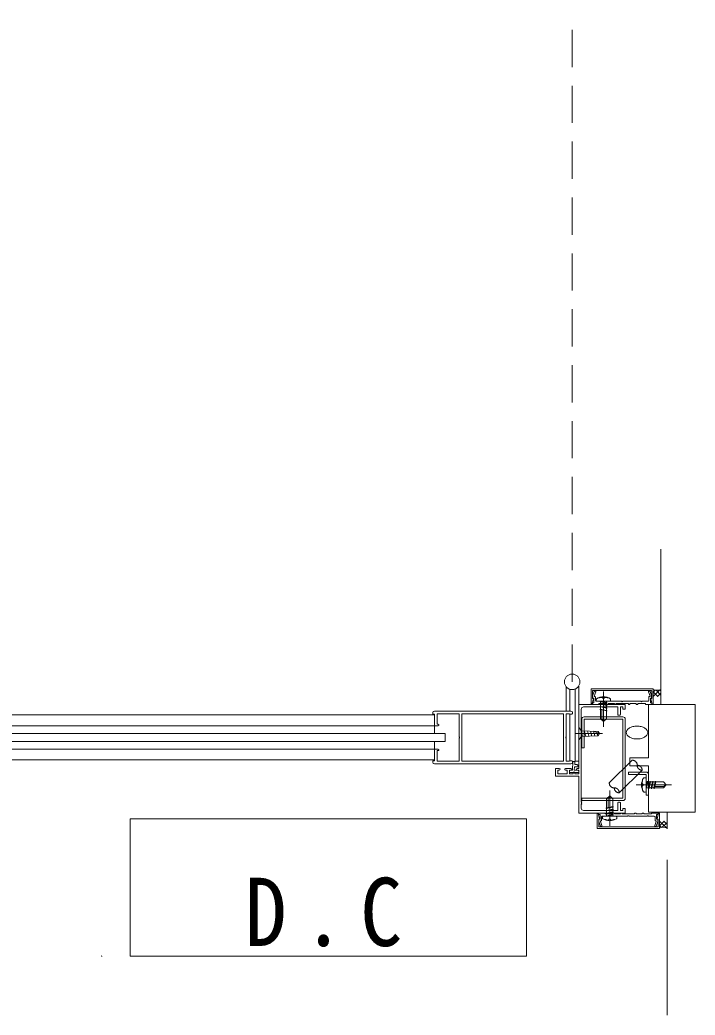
# Model space of a CAD drawing. Units: millimetres on the paper, enlarged 2 times, with parts at other scales. Extents: x -822 to 1661, y 616 to 1163.
# Drawn here: x -583 to -539.5, y 702.7 to 766.8 of the extents above; entities that cross this region are included whole.
import ezdxf

# ---------------------------------------------------------------- set-up
doc = ezdxf.new("R2010")
doc.units = ezdxf.units.MM
doc.header["$LTSCALE"] = 2
for name, pattern in [('CHAIN1', [8, 5, -1, 1, -1]), ('CHAIN2', [12, 9, -1, 1, -1]), ('DASHED1', [1.8, 1.2, -0.6]), ('DASHED3', [4, 3, -1]), ('DOUBLE_CHAIN1', [8.8, 5, -1, 0.6, -0.6, 0.6, -1]), ('DOUBLE_CHAIN2', [12.8, 9, -1, 0.6, -0.6, 0.6, -1])]:
    doc.linetypes.add(name, pattern=pattern)
doc.layers.add('0-0_free', color=7, linetype='Continuous', lineweight=15)
doc.layers.add('1-8_kanamono', color=6, linetype='Continuous', lineweight=9)
doc.styles.add('ＭＳ ゴシック', font='')
doc.styles.get('ＭＳ ゴシック').set_extended_font_data('MS Gothic')

# ---------------------------------------------------------------- blocks, each defined once
blk = doc.blocks.new('ANE605n.')
at = {"layer": '0-0_free'}
for p, q in [((0.36, 165.95), (4.71, 154)), ((20, 154), (4.71, 154)), ((84, 174), (6, 174)), ((20, 94), (20, 154)), ((124.83, 134), (50, 134)), ((84, 174), (84, 164)), ((184, 164), (84, 164)), ((374.83, 134), (143.17, 134)), ((204, 174), (204, 164)), ((284, 164), (204, 164)), ((304, 174), (304, 164)), ((364, 164), (304, 164)), ((364, 164), (464, 164)), ((393.17, 134), (624.83, 134)), ((464, 174), (464, 164)), ((464, 174), (484, 174)), ((484, 174), (484, 164)), ((484, 164), (564, 164)), ((564, 174), (584, 174)), ((564, 174), (564, 164)), ((584, 174), (584, 164)), ((584, 164), (684, 164)), ((643.17, 134), (718, 134)), ((684, 174), (762, 174)), ((684, 174), (684, 164)), ((748, 94), (748, 154)), ((748, 154), (763.29, 154)), ((767.64, 165.95), (763.29, 154)), ((4, 94), (4, 64)), ((20, 94), (4, 94)), ((4, 64), (24.9, 6.58)), ((43.69, 13.42), (24.57, 65.95)), ((34, 74), (30.21, 74)), ((40, 80), (40, 124)), ((724.31, 13.42), (743.43, 65.95)), ((728, 80), (728, 124)), ((734, 74), (737.79, 74)), ((764, 64), (743.1, 6.58)), ((748, 94), (764, 94)), ((764, 94), (764, 64))]:
    blk.add_line(p, q, dxfattribs=at)
for points in [[(204, 174), (184, 174), (184, 164)], [(304, 174), (284, 174), (284, 164)]]:
    blk.add_lwpolyline(points, dxfattribs=at)
for centre, radius, start, end in [((6, 168), 6, 90, 200), ((50, 124), 10, 90, 180), ((134, 130), 10, 23.57818, 156.42182), ((384, 130), 10, 23.57818, 156.42182), ((634, 130), 10, 23.57818, 156.42182), ((718, 124), 10, 0, 90), ((762, 168), 6, 340, 90), ((30.21, 68), 6, 90, 200), ((34.3, 10), 10, 200, 20), ((34, 80), 6, 270, 0), ((733.7, 10), 10, 160, 340), ((734, 80), 6, 180, 270), ((737.79, 68), 6, 340, 90)]:
    blk.add_arc(centre, radius, start, end, dxfattribs=at)
blk = doc.blocks.new('ANE606n.')
at = {"layer": '0-0_free'}
for p, q in [((0, 6), (0, 194.31)), ((29.61, 130.13), (11.17, 195.85)), ((770.39, 130.13), (788.83, 195.85)), ((788.83, 195.85), (790, 200)), ((800, 6), (800, 194.31)), ((6, 0), (794, 0)), ((18, 122), (18, 28)), ((24, 122), (18, 122)), ((24, 22), (776, 22)), ((776, 122), (782, 122)), ((782, 122), (782, 28))]:
    blk.add_line(p, q, dxfattribs=at)
for centre, radius, start, end in [((5.69, 194.31), 5.69, 15.67705, 180), ((24, 128), 6, 270, 20.77483), ((776, 128), 6, 159.22517, 270), ((794.31, 194.31), 5.69, 0, 164.32295), ((6, 6), 6, 180, 270), ((24, 28), 6, 180, 270), ((776, 28), 6, 270, 0), ((794, 6), 6, 270, 0)]:
    blk.add_arc(centre, radius, start, end, dxfattribs=at)

msp = doc.modelspace()

# ---------------------------------------------------------------- linework, layer by layer
at = {"layer": '1-8_kanamono', "color": 4, "linetype": 'DASHED1', "lineweight": 5}
msp.add_line((-547.435, 724.196), (-547.435, 810.731), dxfattribs=at)
at = {"layer": '1-8_kanamono', "color": 2, "linetype": 'DOUBLE_CHAIN1', "lineweight": 15}
for p, q in [((-541.715, 722.746), (-541.715, 734.336)), ((-542.515, 719.296), (-542.515, 722.746)), ((-543.715, 718.796), (-543.715, 719.296)), ((-542.515, 719.296), (-543.715, 719.296)), ((-542.515, 718.796), (-543.715, 718.796)), ((-542.515, 715.796), (-542.515, 718.796)), ((-539.515, 715.796), (-542.515, 715.796)), ((-541.315, 702.734), (-541.315, 715.796))]:
    msp.add_line(p, q, dxfattribs=at)
at = {"layer": '1-8_kanamono', "color": 1, "linetype": 'DASHED3'}
for p, q in [((-547.815, 722.316), (-547.815, 723.872)), ((-547.585, 722.316), (-547.585, 723.72)), ((-547.245, 723.734), (-547.245, 719.096)), ((-547.015, 722.746), (-547.015, 723.924)), ((-547.585, 719.116), (-547.585, 722.116)), ((-547.015, 719.096), (-547.245, 719.096))]:
    msp.add_line(p, q, dxfattribs=at)
at = {"layer": '1-8_kanamono', "color": 4, "lineweight": 5}
for p, q in [((-542.213, 723.26), (-541.789, 723.684)), ((-541.778, 723.688), (-541.715, 723.625)), ((-542.215, 723.54), (-542.087, 723.668)), ((-542.215, 723.56), (-541.915, 723.26)), ((-542.215, 723.277), (-542.198, 723.26)), ((-542.031, 723.658), (-541.715, 723.342)), ((-541.93, 723.26), (-541.715, 723.474)), ((-556.315, 722.066), (-624.915, 722.066)), ((-556.301, 721.366), (-624.929, 721.366)), ((-556.301, 721.366), (-556.301, 720.866)), ((-556.301, 719.866), (-624.929, 719.866)), ((-556.301, 719.866), (-556.301, 720.366)), ((-556.315, 719.166), (-624.915, 719.166)), ((-541.815, 714.932), (-541.515, 715.232)), ((-541.815, 715.215), (-541.798, 715.232)), ((-541.815, 714.951), (-541.687, 714.823)), ((-541.813, 715.232), (-541.389, 714.807)), ((-541.631, 714.833), (-541.315, 715.149)), ((-541.53, 715.232), (-541.315, 715.017)), ((-541.378, 714.804), (-541.315, 714.866))]:
    msp.add_line(p, q, dxfattribs=at)
at = {"layer": '1-8_kanamono'}
for p, q in [((-545.882, 723.068), (-545.882, 722.994)), ((-545.734, 723.174), (-545.731, 723.173)), ((-545.7, 723.164), (-545.678, 723.165)), ((-545.477, 723.157), (-545.481, 723.167)), ((-545.39, 723.137), (-545.449, 723.137)), ((-545.358, 723.167), (-545.362, 723.157)), ((-545.139, 723.164), (-545.16, 723.165)), ((-545.105, 723.174), (-545.107, 723.173)), ((-544.957, 723.068), (-544.957, 722.994)), ((-545.006, 722.946), (-545.833, 722.946)), ((-545.633, 722.946), (-545.663, 722.936)), ((-545.663, 722.936), (-545.614, 722.921)), ((-545.614, 722.781), (-545.663, 722.766)), ((-545.663, 722.766), (-545.614, 722.751)), ((-545.225, 722.836), (-545.614, 722.921)), ((-545.614, 722.921), (-545.614, 722.781)), ((-545.225, 722.696), (-545.614, 722.781)), ((-545.225, 722.666), (-545.614, 722.751)), ((-545.614, 722.751), (-545.614, 722.611)), ((-545.225, 722.526), (-545.614, 722.611)), ((-545.225, 722.496), (-545.614, 722.581)), ((-545.614, 722.581), (-545.614, 722.44)), ((-545.225, 722.355), (-545.614, 722.44)), ((-545.614, 722.411), (-545.614, 721.821)), ((-545.225, 722.325), (-545.614, 722.411)), ((-545.225, 722.866), (-545.588, 722.946)), ((-545.225, 722.946), (-545.225, 722.866)), ((-545.176, 722.851), (-545.225, 722.866)), ((-545.225, 722.836), (-545.176, 722.851)), ((-545.225, 722.836), (-545.225, 722.696)), ((-545.176, 722.681), (-545.225, 722.696)), ((-545.225, 722.666), (-545.176, 722.681)), ((-545.225, 722.666), (-545.225, 722.526)), ((-545.225, 722.496), (-545.225, 722.355)), ((-545.419, 721.646), (-545.614, 721.821)), ((-545.517, 722.389), (-545.517, 721.821)), ((-545.517, 721.821), (-545.419, 721.646)), ((-545.419, 721.646), (-545.225, 721.821)), ((-545.225, 722.325), (-545.225, 721.821)), ((-547.015, 721.266), (-547.015, 720.466)), ((-547.015, 721.266), (-546.865, 721.066)), ((-547.015, 721.226), (-547.015, 720.506)), ((-546.865, 720.666), (-547.015, 720.466)), ((-546.865, 721.066), (-546.865, 720.666)), ((-545.754, 721.01), (-546.865, 721.052)), ((-545.754, 720.722), (-546.865, 720.679)), ((-546.76, 720.683), (-546.859, 721.052)), ((-546.563, 720.691), (-546.658, 721.044)), ((-546.366, 720.698), (-546.457, 721.036)), ((-546.17, 720.706), (-546.256, 721.029)), ((-546.055, 721.021), (-545.671, 720.866)), ((-546.055, 721.021), (-545.973, 720.713)), ((-545.671, 720.866), (-545.825, 720.8)), ((-545.825, 720.8), (-545.754, 720.722)), ((-545.671, 720.866), (-545.754, 721.01)), ((-545.671, 720.866), (-545.754, 720.722)), ((-542.797, 718.023), (-542.724, 718.023)), ((-542.675, 717.974), (-542.675, 717.147)), ((-542.904, 717.875), (-542.902, 717.873)), ((-542.897, 717.622), (-542.886, 717.618)), ((-542.886, 717.503), (-542.897, 717.499)), ((-542.894, 717.841), (-542.895, 717.82)), ((-542.894, 717.28), (-542.895, 717.302)), ((-542.867, 717.59), (-542.867, 717.531)), ((-542.596, 717.755), (-542.675, 717.392)), ((-542.675, 717.755), (-542.596, 717.755)), ((-542.675, 717.347), (-542.666, 717.317)), ((-542.666, 717.317), (-542.651, 717.366)), ((-542.566, 717.755), (-542.651, 717.366)), ((-542.651, 717.366), (-542.511, 717.366)), ((-542.581, 717.804), (-542.596, 717.755)), ((-542.566, 717.755), (-542.581, 717.804)), ((-542.566, 717.755), (-542.426, 717.755)), ((-542.426, 717.755), (-542.511, 717.366)), ((-542.511, 717.366), (-542.496, 717.317)), ((-542.496, 717.317), (-542.481, 717.366)), ((-542.396, 717.755), (-542.481, 717.366)), ((-542.481, 717.366), (-542.34, 717.366)), ((-542.411, 717.804), (-542.426, 717.755)), ((-542.396, 717.755), (-542.411, 717.804)), ((-542.396, 717.755), (-542.255, 717.755)), ((-542.255, 717.755), (-542.34, 717.366)), ((-542.225, 717.755), (-542.31, 717.366)), ((-542.31, 717.366), (-542.17, 717.366)), ((-542.225, 717.755), (-542.085, 717.755)), ((-542.085, 717.755), (-542.17, 717.366)), ((-542.055, 717.755), (-542.14, 717.366)), ((-542.14, 717.366), (-541.55, 717.366)), ((-542.119, 717.463), (-541.55, 717.463)), ((-542.055, 717.755), (-541.55, 717.755)), ((-541.375, 717.561), (-541.55, 717.755)), ((-541.55, 717.463), (-541.375, 717.561)), ((-541.375, 717.561), (-541.55, 717.366)), ((-545.019, 716.846), (-545.214, 716.67)), ((-545.214, 716.081), (-545.214, 716.67)), ((-545.117, 716.67), (-545.019, 716.846)), ((-545.117, 716.102), (-545.117, 716.67)), ((-545.019, 716.846), (-544.825, 716.67)), ((-544.825, 716.166), (-544.825, 716.67)), ((-542.904, 717.246), (-542.902, 717.249)), ((-542.797, 717.098), (-542.724, 717.098)), ((-544.825, 716.166), (-545.214, 716.081)), ((-544.825, 716.136), (-545.214, 716.051)), ((-545.214, 715.91), (-545.214, 716.051)), ((-544.825, 715.996), (-545.214, 715.91)), ((-544.825, 715.996), (-544.825, 716.136)), ((-545.482, 715.423), (-545.482, 715.497)), ((-544.606, 715.546), (-545.433, 715.546)), ((-545.263, 715.725), (-545.214, 715.74)), ((-545.214, 715.71), (-545.263, 715.725)), ((-545.263, 715.555), (-545.214, 715.57)), ((-545.233, 715.546), (-545.263, 715.555)), ((-544.825, 715.966), (-545.214, 715.881)), ((-545.214, 715.74), (-545.214, 715.881)), ((-544.825, 715.825), (-545.214, 715.74)), ((-544.825, 715.795), (-545.214, 715.71)), ((-545.214, 715.57), (-545.214, 715.71)), ((-544.825, 715.655), (-545.214, 715.57)), ((-544.825, 715.625), (-545.188, 715.546)), ((-544.99, 715.354), (-545.049, 715.354)), ((-544.825, 715.825), (-544.825, 715.966)), ((-544.825, 715.825), (-544.776, 715.81)), ((-544.776, 715.81), (-544.825, 715.795)), ((-544.825, 715.655), (-544.825, 715.795)), ((-544.825, 715.655), (-544.776, 715.64)), ((-544.776, 715.64), (-544.825, 715.625)), ((-544.825, 715.546), (-544.825, 715.625)), ((-544.557, 715.423), (-544.557, 715.497)), ((-545.334, 715.317), (-545.331, 715.319)), ((-545.3, 715.327), (-545.278, 715.326)), ((-545.077, 715.334), (-545.081, 715.324)), ((-544.958, 715.324), (-544.962, 715.334)), ((-544.739, 715.327), (-544.76, 715.326)), ((-544.705, 715.317), (-544.707, 715.319))]:
    msp.add_line(p, q, dxfattribs=at)
at = {"layer": '1-8_kanamono', "linetype": 'CHAIN2'}
for p, q in [((-545.419, 723.574), (-545.419, 721.3)), ((-543.304, 717.561), (-541.03, 717.561)), ((-545.019, 714.917), (-545.019, 717.191))]:
    msp.add_line(p, q, dxfattribs=at)
at = {"layer": '1-8_kanamono', "color": 7, "lineweight": 15}
for p, q in [((-547.015, 722.716), (-547.015, 718.616)), ((-544.045, 722.746), (-546.985, 722.746)), ((-546.85, 722.431), (-546.85, 716.468)), ((-544.5, 722.581), (-546.7, 722.581)), ((-544.5, 722.096), (-544.5, 722.581)), ((-544.33, 722.096), (-544.33, 722.581)), ((-544.18, 722.581), (-544.33, 722.581)), ((-544.18, 722.446), (-544.18, 722.581)), ((-544.18, 722.446), (-544.045, 722.446)), ((-544.015, 722.476), (-544.015, 722.716)), ((-556.415, 722.116), (-556.415, 722.216)), ((-556.415, 722.116), (-556.315, 722.116)), ((-547.515, 722.316), (-556.315, 722.316)), ((-556.315, 722.116), (-556.315, 721.416)), ((-556.135, 722.136), (-556.135, 721.466)), ((-554.715, 722.136), (-556.135, 722.136)), ((-554.715, 722.136), (-554.715, 720.662)), ((-554.535, 719.096), (-554.535, 722.136)), ((-547.995, 722.136), (-554.535, 722.136)), ((-547.995, 722.136), (-547.995, 719.096)), ((-547.815, 722.136), (-547.815, 720.662)), ((-547.615, 722.136), (-547.815, 722.136)), ((-547.615, 722.136), (-547.615, 722.116)), ((-547.615, 722.116), (-547.465, 722.116)), ((-547.415, 722.166), (-547.415, 722.216)), ((-544.38, 722.046), (-544.45, 722.046)), ((-556.265, 721.366), (-556.065, 721.366)), ((-556.135, 721.466), (-556.065, 721.466)), ((-554.715, 719.096), (-554.715, 720.57)), ((-547.815, 719.096), (-547.815, 720.57)), ((-556.265, 719.866), (-556.065, 719.866)), ((-556.315, 719.116), (-556.315, 719.816)), ((-556.135, 719.766), (-556.135, 719.096)), ((-556.135, 719.766), (-556.065, 719.766)), ((-547.515, 718.916), (-556.315, 718.916)), ((-556.135, 719.096), (-554.715, 719.096)), ((-547.995, 719.096), (-554.535, 719.096)), ((-548.515, 718.146), (-548.515, 718.616)), ((-548.515, 718.616), (-548.265, 718.616)), ((-547.865, 718.616), (-547.515, 718.616)), ((-547.615, 719.116), (-547.465, 719.116)), ((-547.415, 719.016), (-547.415, 719.066)), ((-547.415, 718.506), (-547.401, 719.066)), ((-547.317, 719.066), (-547.401, 719.066)), ((-547.289, 718.716), (-547.297, 718.506)), ((-547.091, 718.716), (-547.289, 718.716)), ((-547.271, 719.038), (-547.263, 718.866)), ((-547.127, 718.866), (-547.263, 718.866)), ((-547.115, 718.616), (-547.015, 718.616)), ((-547.051, 718.796), (-547.087, 718.846)), ((-548.485, 718.116), (-547.015, 718.116)), ((-548.365, 718.516), (-548.365, 718.281)), ((-548.365, 718.516), (-548.265, 718.516)), ((-548.365, 718.281), (-547.765, 718.281)), ((-547.865, 718.516), (-547.765, 718.516)), ((-547.765, 718.516), (-547.765, 718.281)), ((-547.615, 718.516), (-547.515, 718.516)), ((-547.615, 718.516), (-547.615, 718.281)), ((-547.615, 718.366), (-547.015, 718.366)), ((-547.615, 718.281), (-547.365, 718.281)), ((-547.565, 718.506), (-547.415, 718.506)), ((-547.365, 718.381), (-547.365, 718.281)), ((-547.365, 718.381), (-547.265, 718.381)), ((-547.297, 718.506), (-547.065, 718.506)), ((-547.265, 718.381), (-547.265, 718.281)), ((-547.265, 718.281), (-547.015, 718.281)), ((-547.115, 718.516), (-547.015, 718.516)), ((-547.015, 718.516), (-547.015, 718.281)), ((-547.015, 718.116), (-547.015, 715.776)), ((-546.85, 716.316), (-546.85, 716.061)), ((-544.5, 716.396), (-544.5, 715.911)), ((-544.38, 716.446), (-544.45, 716.446)), ((-544.33, 716.396), (-544.33, 715.911)), ((-544.18, 716.046), (-544.045, 716.046)), ((-544.18, 716.046), (-544.18, 715.911)), ((-544.015, 716.016), (-544.015, 715.776)), ((-546.985, 715.746), (-544.045, 715.746)), ((-546.7, 715.911), (-544.5, 715.911)), ((-544.33, 715.911), (-544.18, 715.911))]:
    msp.add_line(p, q, dxfattribs=at)
at = {"layer": '1-8_kanamono', "color": 7, "linetype": 'DOUBLE_CHAIN2', "lineweight": 15}
msp.add_line((-547.815, 722.136), (-547.815, 719.096), dxfattribs=at)
at = {"layer": '1-8_kanamono', "color": 5}
for p, q in [((-546.815, 719.946), (-546.815, 721.786)), ((-544.175, 721.946), (-546.655, 721.946)), ((-546.655, 721.786), (-546.655, 719.946)), ((-546.655, 721.786), (-544.175, 721.786)), ((-544.175, 716.706), (-544.175, 721.786)), ((-544.015, 716.706), (-544.015, 721.786)), ((-546.815, 719.946), (-546.655, 719.946)), ((-542.675, 718.391), (-543.815, 718.391)), ((-543.815, 718.231), (-543.815, 718.391)), ((-543.815, 718.231), (-542.675, 718.231)), ((-542.675, 718.231), (-542.675, 716.891)), ((-546.815, 716.706), (-544.175, 716.706)), ((-546.815, 716.546), (-546.815, 716.706)), ((-544.175, 716.546), (-546.815, 716.546)), ((-575.902, 715.375), (-550.368, 715.375)), ((-575.902, 706.519), (-575.902, 715.375)), ((-550.368, 715.375), (-550.368, 706.519)), ((-550.368, 706.519), (-575.902, 706.519))]:
    msp.add_line(p, q, dxfattribs=at)
at = {"layer": '1-8_kanamono', "color": 1}
for p, q in [((-625.615, 720.866), (-555.615, 720.866)), ((-555.615, 720.366), (-555.615, 720.866)), ((-625.615, 720.366), (-555.615, 720.366))]:
    msp.add_line(p, q, dxfattribs=at)
at = {"layer": '1-8_kanamono', "linetype": 'CHAIN1'}
msp.add_line((-545.475, 720.866), (-547.242, 720.866), dxfattribs=at)
at = {"layer": '1-8_kanamono', "color": 5, "linetype": 'DASHED3'}
for p, q in [((-545.043, 717.688), (-543.563, 719.147)), ((-544.407, 717.051), (-542.926, 718.511))]:
    msp.add_line(p, q, dxfattribs=at)
at = {"layer": '1-8_kanamono'}
for points in [[(-545.614, 722.611), (-545.663, 722.596), (-545.614, 722.581)], [(-545.614, 722.44), (-545.663, 722.425), (-545.614, 722.411)], [(-545.225, 722.496), (-545.176, 722.511), (-545.225, 722.526)], [(-545.225, 722.325), (-545.176, 722.34), (-545.225, 722.355)], [(-542.34, 717.366), (-542.325, 717.317), (-542.31, 717.366)], [(-542.225, 717.755), (-542.24, 717.804), (-542.255, 717.755)], [(-542.17, 717.366), (-542.155, 717.317), (-542.14, 717.366)], [(-542.055, 717.755), (-542.07, 717.804), (-542.085, 717.755)], [(-545.214, 716.051), (-545.263, 716.066), (-545.214, 716.081)], [(-544.825, 716.166), (-544.776, 716.151), (-544.825, 716.136)], [(-544.825, 715.996), (-544.776, 715.981), (-544.825, 715.966)], [(-545.214, 715.881), (-545.263, 715.896), (-545.214, 715.91)]]:
    msp.add_lwpolyline(points, dxfattribs=at)
at = {"layer": '1-8_kanamono', "color": 2, "linetype": 'DOUBLE_CHAIN1', "lineweight": 15}
msp.add_lwpolyline([(-542.515, 722.746), (-539.515, 722.746), (-539.515, 715.796)], dxfattribs=at)
at = {"layer": '1-8_kanamono', "color": 7, "lineweight": 15}
for points in [[(-556.415, 719.016), (-556.415, 719.116), (-556.315, 719.116)], [(-547.615, 719.116), (-547.615, 719.096), (-547.815, 719.096)]]:
    msp.add_lwpolyline(points, dxfattribs=at)
at = {"layer": '1-8_kanamono', "color": 5}
msp.add_lwpolyline([(-542.515, 718.231), (-542.515, 716.891), (-542.675, 716.891)], dxfattribs=at)
at = {"layer": '1-8_kanamono', "color": 1, "linetype": 'DASHED3'}
msp.add_circle((-547.435, 724.196), 0.5, dxfattribs=at)
at = {"layer": '1-8_kanamono', "color": 4, "linetype": 'DASHED1', "lineweight": 5}
msp.add_arc((-547.435, 724.196), 86.535, 90, 180, dxfattribs=at)
at = {"layer": '1-8_kanamono', "color": 4, "lineweight": 5}
for centre, start, end in [((-541.965, 724.192), 242.33336, 297.66666), ((-541.565, 714.299), 62.33334, 117.66664)]:
    msp.add_arc(centre, 0.538, start, end, dxfattribs=at)
at = {"layer": '1-8_kanamono'}
for centre, radius, start, end in [((-545.833, 723.068), 0.0487, 126.72728, 180), ((-545.419, 722.423), 0.815, 57.0789, 122.92111), ((-545.703, 723.214), 0.05, 235.91011, 273.73291), ((-545.682, 723.215), 0.05, 273.73289, 288.31369), ((-545.419, 722.423), 0.785, 98.4539, 108.31369), ((-545.527, 723.15), 0.05, 20.56801, 98.45392), ((-545.449, 723.167), 0.03, 200.56801, 270), ((-545.39, 723.167), 0.03, 270, 339.43202), ((-545.311, 723.15), 0.05, 81.54611, 159.43201), ((-545.419, 722.423), 0.785, 71.68633, 81.54611), ((-545.157, 723.215), 0.05, 251.68633, 266.26712), ((-545.135, 723.214), 0.05, 266.26712, 304.08992), ((-545.006, 723.068), 0.0487, 0, 53.27275), ((-545.833, 722.994), 0.0487, 180, 270), ((-545.006, 722.994), 0.0487, 270, 0), ((-542.153, 717.561), 0.815, 147.0789, 212.92111), ((-542.797, 717.974), 0.0487, 90, 143.27275), ((-542.724, 717.974), 0.0487, 0, 90), ((-542.153, 717.561), 0.785, 161.68633, 171.54611), ((-542.879, 717.669), 0.05, 171.54611, 249.43201), ((-542.879, 717.453), 0.05, 110.56801, 188.45392), ((-542.153, 717.561), 0.785, 188.4539, 198.31369), ((-542.944, 717.845), 0.05, 356.26712, 34.08992), ((-542.944, 717.277), 0.05, 325.91011, 3.73291), ((-542.945, 717.823), 0.05, 341.68633, 356.26712), ((-542.945, 717.298), 0.05, 3.73289, 18.31369), ((-542.897, 717.59), 0.03, 0, 69.43202), ((-542.897, 717.531), 0.03, 290.56801, 0), ((-542.797, 717.147), 0.0487, 216.72728, 270), ((-542.724, 717.147), 0.0487, 270, 0), ((-545.433, 715.497), 0.0487, 90, 180), ((-545.433, 715.423), 0.0487, 180, 233.27272), ((-545.019, 716.068), 0.815, 237.07889, 302.9211), ((-545.049, 715.324), 0.03, 90, 159.43199), ((-544.99, 715.324), 0.03, 20.56798, 90), ((-544.606, 715.497), 0.0487, 0, 90), ((-544.606, 715.423), 0.0487, 306.72725, 0), ((-545.303, 715.277), 0.05, 86.26709, 124.08989), ((-545.282, 715.276), 0.05, 71.68631, 86.26711), ((-545.019, 716.068), 0.785, 251.68631, 261.5461), ((-545.127, 715.342), 0.05, 261.54608, 339.43199), ((-544.911, 715.342), 0.05, 200.56799, 278.45389), ((-545.019, 716.068), 0.785, 278.45389, 288.31367), ((-544.757, 715.276), 0.05, 93.73288, 108.31367), ((-544.735, 715.277), 0.05, 55.91008, 93.73288)]:
    msp.add_arc(centre, radius, start, end, dxfattribs=at)
at = {"layer": '1-8_kanamono', "color": 7, "lineweight": 15}
for centre, radius, start, end in [((-546.985, 722.716), 0.03, 90, 180), ((-546.7, 722.431), 0.15, 90, 180), ((-544.045, 722.716), 0.03, 0, 90), ((-544.045, 722.476), 0.03, 270, 0), ((-556.315, 722.216), 0.1, 90, 180), ((-547.515, 722.216), 0.1, 0, 90), ((-547.465, 722.166), 0.05, 270, 0), ((-544.45, 722.096), 0.05, 180, 270), ((-544.38, 722.096), 0.05, 270, 0), ((-556.265, 721.416), 0.05, 180, 270), ((-556.065, 721.416), 0.05, 270, 90), ((-554.735, 720.616), 0.05, 293.58, 66.42), ((-547.795, 720.616), 0.05, 113.58, 246.42), ((-556.265, 719.816), 0.05, 90, 180), ((-556.065, 719.816), 0.05, 270, 90), ((-556.315, 719.016), 0.1, 180, 270), ((-548.265, 718.566), 0.05, 270, 90), ((-547.865, 718.566), 0.05, 90, 270), ((-547.515, 719.016), 0.1, 270, 0), ((-547.515, 718.566), 0.05, 270, 90), ((-547.465, 719.066), 0.05, 0, 90), ((-547.317, 719.016), 0.05, 25.79, 90), ((-547.115, 718.566), 0.05, 90, 270), ((-547.127, 718.816), 0.05, 36.03, 90), ((-547.091, 718.766), 0.05, 270, 36.03), ((-548.485, 718.146), 0.03, 180, 270), ((-547.565, 718.456), 0.05, 90, 180), ((-547.065, 718.456), 0.05, 0, 90), ((-546.85, 716.438), 0.03, 293.58, 90), ((-546.83, 716.392), 0.02, 113.58, 246.42), ((-546.85, 716.346), 0.03, 270, 66.42), ((-546.7, 716.061), 0.15, 180, 270), ((-544.45, 716.396), 0.05, 90, 180), ((-544.38, 716.396), 0.05, 0, 90), ((-544.045, 716.016), 0.03, 0, 90), ((-546.985, 715.776), 0.03, 180, 270), ((-544.045, 715.776), 0.03, 270, 0)]:
    msp.add_arc(centre, radius, start, end, dxfattribs=at)
at = {"layer": '1-8_kanamono', "color": 5}
for centre, radius, start, end in [((-546.655, 721.786), 0.16, 90, 180), ((-544.175, 721.786), 0.16, 0, 90), ((-542.675, 718.231), 0.16, 0, 90), ((-544.175, 716.706), 0.16, 270, 0), ((-577.776, 706.5), 0.05, 0, 90)]:
    msp.add_arc(centre, radius, start, end, dxfattribs=at)
at = {"layer": '1-8_kanamono', "color": 5, "linetype": 'DASHED3'}
for centre, radius, start, end in [((-543.553, 718.839), 0.309, 358.21321, 91.78862), ((-542.946, 718.809), 0.299, 176.24379, 273.7571), ((-543.245, 718.511), 0.318, 0.0383, 89.96082), ((-544.734, 717.678), 0.309, 178.21138, 271.78679), ((-544.705, 717.071), 0.299, 356.2429, 93.75621), ((-544.406, 717.37), 0.318, 180.03918, 269.9617)]:
    msp.add_arc(centre, radius, start, end, dxfattribs=at)
msp.add_ellipse((-543.256, 720.934), major_axis=(0.691, 0), ratio=0.6, dxfattribs=at)

# ---------------------------------------------------------------- block references
at = {"layer": '1-8_kanamono', "xscale": -0.005, "rotation": 180}
for name, p, yscale in [('ANE606n.', (-546.215, 723.746), 0.005), ('ANE605n.', (-546.135, 723.616), 0.005), ('ANE606n.', (-545.815, 714.746), -0.005), ('ANE605n.', (-545.735, 714.876), -0.005)]:
    msp.add_blockref(name, p, dxfattribs=dict(at, yscale=yscale))

# ---------------------------------------------------------------- texts
at = {"layer": '1-8_kanamono', "color": 7, "insert": (-568.522, 707.11), "char_height": 4.399, "attachment_point": 7, "style": 'ＭＳ ゴシック'}
msp.add_mtext('\\T1.38;\\W0.9;D.C', dxfattribs=at)

doc.saveas('drawing.dxf')
